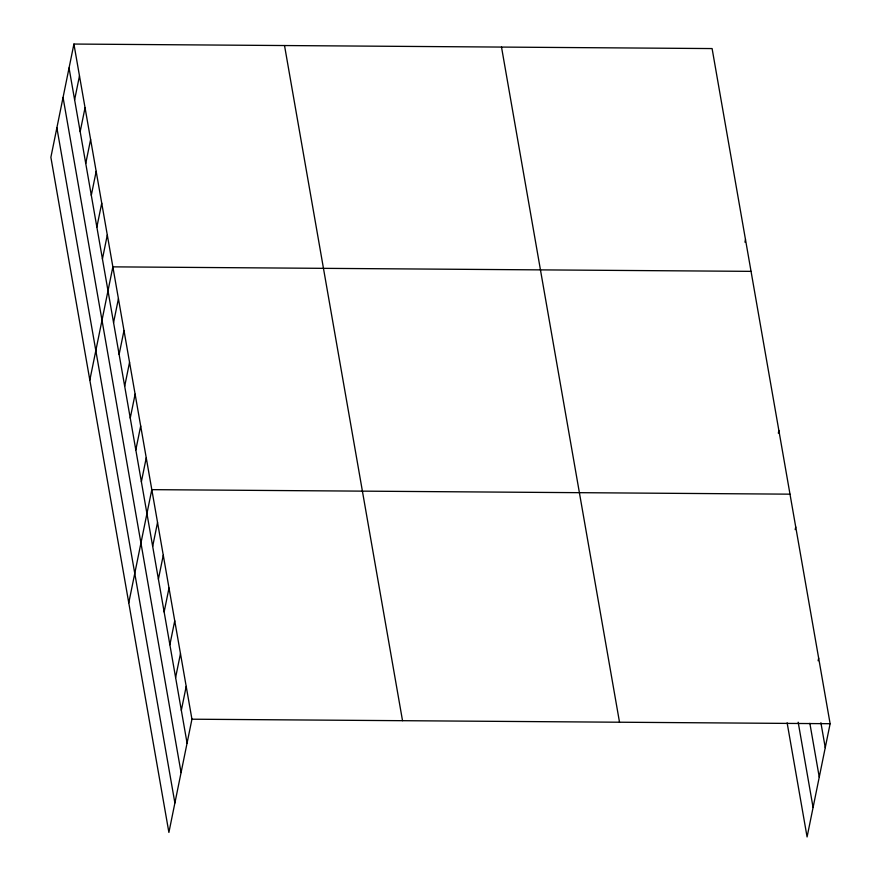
<?xml version="1.0" encoding="UTF-8"?>
<svg xmlns="http://www.w3.org/2000/svg" width="881" height="881" viewBox="0 0 881 881"><rect width="100%" height="100%" fill="white"/><g stroke="black" fill="none" stroke-linecap="round" stroke-linejoin="round"><path stroke-width="1.32" d="M73.916 44.05L50.878 157.292L168.899 832.435L191.937 719.204L73.916 44.05L712.101 48.565L830.122 723.708L807.084 836.95L787.129 722.827M74.61 99.806L79.477 75.876M80.182 131.632L85.05 107.702M85.743 163.459L90.611 139.539M91.305 195.285L96.172 171.366M96.866 227.111L101.733 203.192M102.427 258.948L107.295 235.018M89.829 380.085L112.867 266.855L751.053 271.359M113.561 322.6L118.428 298.681M119.122 354.426L123.99 330.507M124.684 386.252L129.551 362.333M130.245 418.09L135.112 394.159M135.817 449.916L140.685 425.997M141.378 481.742L146.246 457.823M128.769 602.89L151.807 489.649L789.993 494.164M152.677 546.363L157.534 522.444M158.404 579.158L163.271 555.239M164.141 611.954L168.998 588.023M169.868 644.749L174.735 620.819M175.605 677.533L180.473 653.614M181.332 710.328L186.199 686.409M744.952 242.187L745.491 239.533M778.33 433.166L778.87 430.501M795.191 529.613L795.73 526.959M818.119 660.783L818.658 658.129M191.937 719.204L830.122 723.708M820.894 722.717L825.255 747.639M809.859 723.334L819.253 777.108M798.175 722.211L813.075 807.481M501.509 47.078L619.519 722.222M284.519 45.537L402.529 720.691M69.048 67.969L187.069 743.124M63.058 97.45L181.068 772.593M56.88 127.811L174.89 802.965"/></g></svg>
